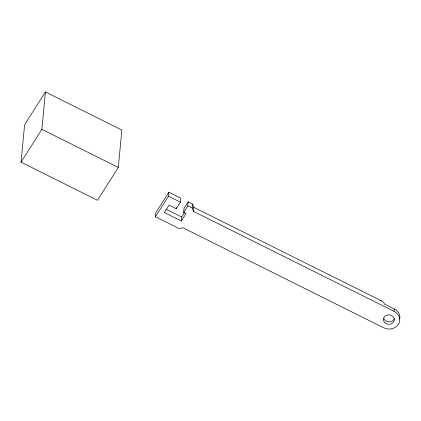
<?xml version="1.0" encoding="UTF-8"?>
<svg xmlns="http://www.w3.org/2000/svg" width="421" height="421" viewBox="0 0 421 421"><rect width="100%" height="100%" fill="white"/><g stroke="black" fill="none" stroke-linecap="round" stroke-linejoin="round"><path stroke-width="0.63" d="M21.05 162.19L24.586 124.805L45.421 91.946L121.853 130.036L118.322 167.421L97.483 200.28L21.05 162.19L41.889 129.331L45.421 91.946M155.423 216.741L155.802 212.737L168.826 192.197L180.767 198.149L180.388 202.154L176.22 208.727L169.058 205.153L164.369 212.547L181.34 221.009L186.029 213.615L183.624 212.416L184.003 208.411L188.171 201.838L192.713 204.101L193.797 207.348L193.418 211.353L394.056 311.345A10.893 9.483 5.4 0 1 398.398 324.323A10.893 9.483 5.4 0 1 383.636 327.775L182.998 227.782L179.309 228.645L155.423 216.741L168.447 196.202L168.826 192.197M176.22 208.727L176.331 207.585M181.34 221.009L181.719 217.004L184.735 212.252M183.624 212.416L187.792 205.843L188.171 201.838M193.418 211.353L192.334 208.106L192.713 204.101M394.056 311.345L394.282 308.94L384.299 303.967A3.268 1.473 32.4 0 0 381.584 300.936L193.797 207.348M380.289 300.71L381.584 300.936M41.889 129.331L118.322 167.421M168.447 196.202L180.388 202.154M187.792 205.843L192.334 208.106M165.916 209.126L181.719 217.004M394.282 308.94A10.893 9.483 5.4 0 1 399.792 319.029M394.361 318.392A5.447 4.742 5.4 0 1 389.204 321.902A5.447 4.742 5.4 0 1 383.852 318.376M385.094 322.912A5.447 4.742 5.4 0 0 394.135 320.797A5.447 4.742 5.4 0 0 387.309 314.971A5.447 4.742 5.4 0 0 385.094 322.912"/></g></svg>
